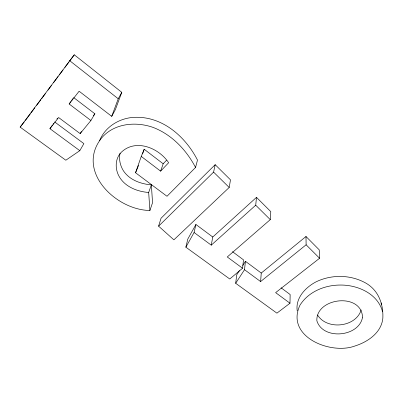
<?xml version="1.0" encoding="UTF-8"?>
<svg xmlns="http://www.w3.org/2000/svg" width="403" height="403" viewBox="0 0 403 403"><rect width="100%" height="100%" fill="white"/><g stroke="black" fill="none" stroke-linecap="round" stroke-linejoin="round"><path stroke-width="0.6" d="M239.407 270.655L236.732 274.811L235.684 283.284L276.906 313.151L289.994 303.222L290.14 294.533L281.062 287.782M195.913 224.481L187.793 239.065L185.864 247.19L229.76 278.992L242.561 268.242L227.267 256.963L270.277 219.63L270.786 211.625L256.494 197.359L212.759 237.009L211.253 245.15L194.09 232.496L195.913 224.481L212.759 237.009M261.25 273.053L245.432 261.3L244.515 269.688L260.61 281.556L261.25 273.053L305.993 236.506L319.226 249.84L319.584 258.258L275.632 292.633L289.994 303.222M211.253 245.15L255.714 205.203L256.494 197.359M242.561 268.242L243.513 259.87L232.491 251.679M120.049 153.251C118.709 159.291 120.195 165.658 123.444 170.852C129.625 180.07 140.753 183.944 151.377 184.896L152.546 202.709L149.911 210.462C116.059 210.21 75.421 171.074 101.445 138.184C113.842 123.273 135.67 121.263 153.059 127.398C171.819 134.587 186.317 149.916 195.561 167.441L167.003 196.276L135.549 172.761L141.257 156.429L144.198 149.256L163.175 163.789L160.621 171.154L141.257 156.429M229.201 187.46L230.481 179.834L215.177 164.681L161.039 218.25L158.596 226.159L173.879 239.84L229.201 187.46L213.59 172.121L215.177 164.681M361.159 309.952C355.94 327.276 326.959 330.45 317.554 315.02M195.561 167.441L197.485 160.077C185.864 137.287 163.537 117.177 136.718 117.283C121.222 117.066 105.475 125.948 99.601 140.592M142.581 153.87L144.198 149.256M149.911 210.462L148.672 192.468L151.377 184.896M79.809 150.667L49.927 128.678L58.616 117.53L80.162 133.61L90.902 120.492L69.165 103.999L79.119 91.224L111.717 116.351L118.24 98.77L121.797 92.342L74.273 54.798L20.15 127.136L65.82 160.223L79.809 150.667L83.879 143.629L54.637 121.933M121.797 92.342L115.339 109.692L111.717 116.351M135.549 172.761L138.546 165.411M185.864 247.19L194.09 232.496M90.902 120.492L94.891 113.802L73.628 97.546M80.162 133.61L81.431 131.504M242.757 265.456L245.432 261.3M235.684 283.284L244.515 269.688M69.165 103.999L70.883 101.516M71.568 100.523L72.943 98.539M49.927 128.678L52.284 125.303M52.954 124.341L53.629 123.378M25.404 120.447L30.29 113.883M31.041 112.87L34.799 107.823M36.678 105.299L40.814 99.743M41.564 98.73L45.327 93.682M47.957 90.146L51.342 85.602M53.594 82.57L58.108 76.51M59.236 74.998L62.994 69.946M64.873 67.422L69.009 61.866M69.759 60.858L74.273 54.798M56.873 119.056L57.619 118.099M20.15 127.136L24.276 121.882M93.325 115.726L94.891 113.802M163.175 163.789L166.499 160.278M160.621 171.154L168.64 162.736C158.797 147.735 135.176 138.209 120.885 152.677C115.596 158.439 115.046 167.044 117.963 174.061C123.061 186.05 136.41 191.571 148.672 192.468M158.596 226.159L213.59 172.121M260.61 281.556L306.119 244.787L305.993 236.506M69.628 60.641L118.24 98.77M255.714 205.203L270.277 219.63M306.119 244.787L319.584 258.258M382.583 311.821C377.974 293.807 357.819 284.901 340.54 285.047C324.919 284.976 308.456 291.621 299.943 305.232C285.193 336.591 330.465 355.018 354.776 346.051C367.707 342.006 381.45 332.792 382.85 318.153C383.515 303.046 377.802 288.734 363.577 281.904C348.862 274.554 330.727 274.67 315.982 281.883C305.494 287.389 295.328 298.039 297.207 310.773M381.203 302.92L381.278 304.633M362.529 317.196C359.254 336.994 322.924 340.459 316.859 320.778C315.745 297.545 361.491 292.235 362.529 317.196"/></g></svg>
